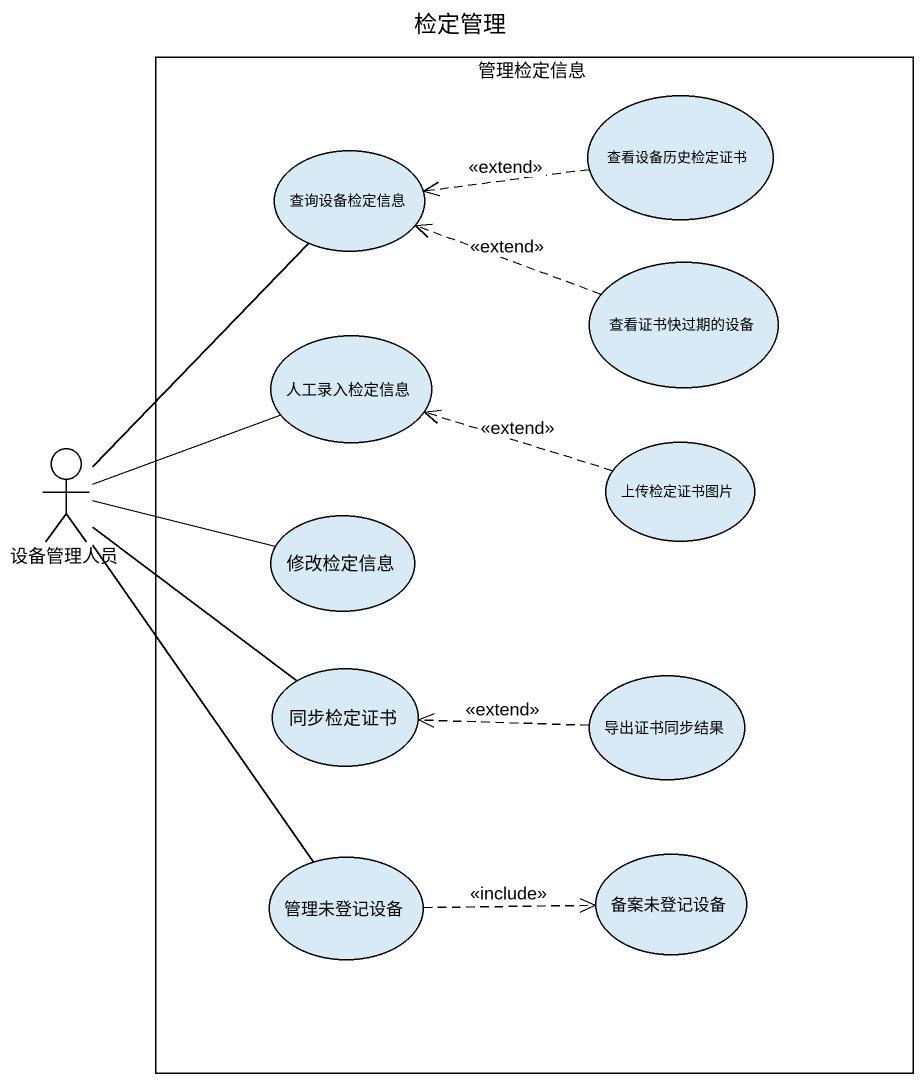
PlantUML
@startuml
title 检定管理
rectangle 管理检定信息 {
  usecase 查看设备历史检定证书
  usecase 查询设备检定信息
  usecase 查看证书快过期的设备
  usecase 人工录入检定信息
  usecase 上传检定证书图片
  usecase 修改检定信息
  usecase 同步检定证书
  usecase 导出证书同步结果
  usecase 管理未登记设备
  usecase 备案未登记设备
}
actor 设备管理人员
查看设备历史检定证书 .left.> 查询设备检定信息 : <<extend>>
查看证书快过期的设备 .left.> 查询设备检定信息 : <<extend>>
设备管理人员 -up- 查询设备检定信息
设备管理人员 -right- 人工录入检定信息
设备管理人员 -right- 修改检定信息
设备管理人员 -- 同步检定证书
设备管理人员 -- 管理未登记设备
上传检定证书图片 .left.> 人工录入检定信息 : <<extend>>
导出证书同步结果 .left.> 同步检定证书 : <<extend>>
管理未登记设备 .right.> 备案未登记设备 : <<include>>
@enduml
